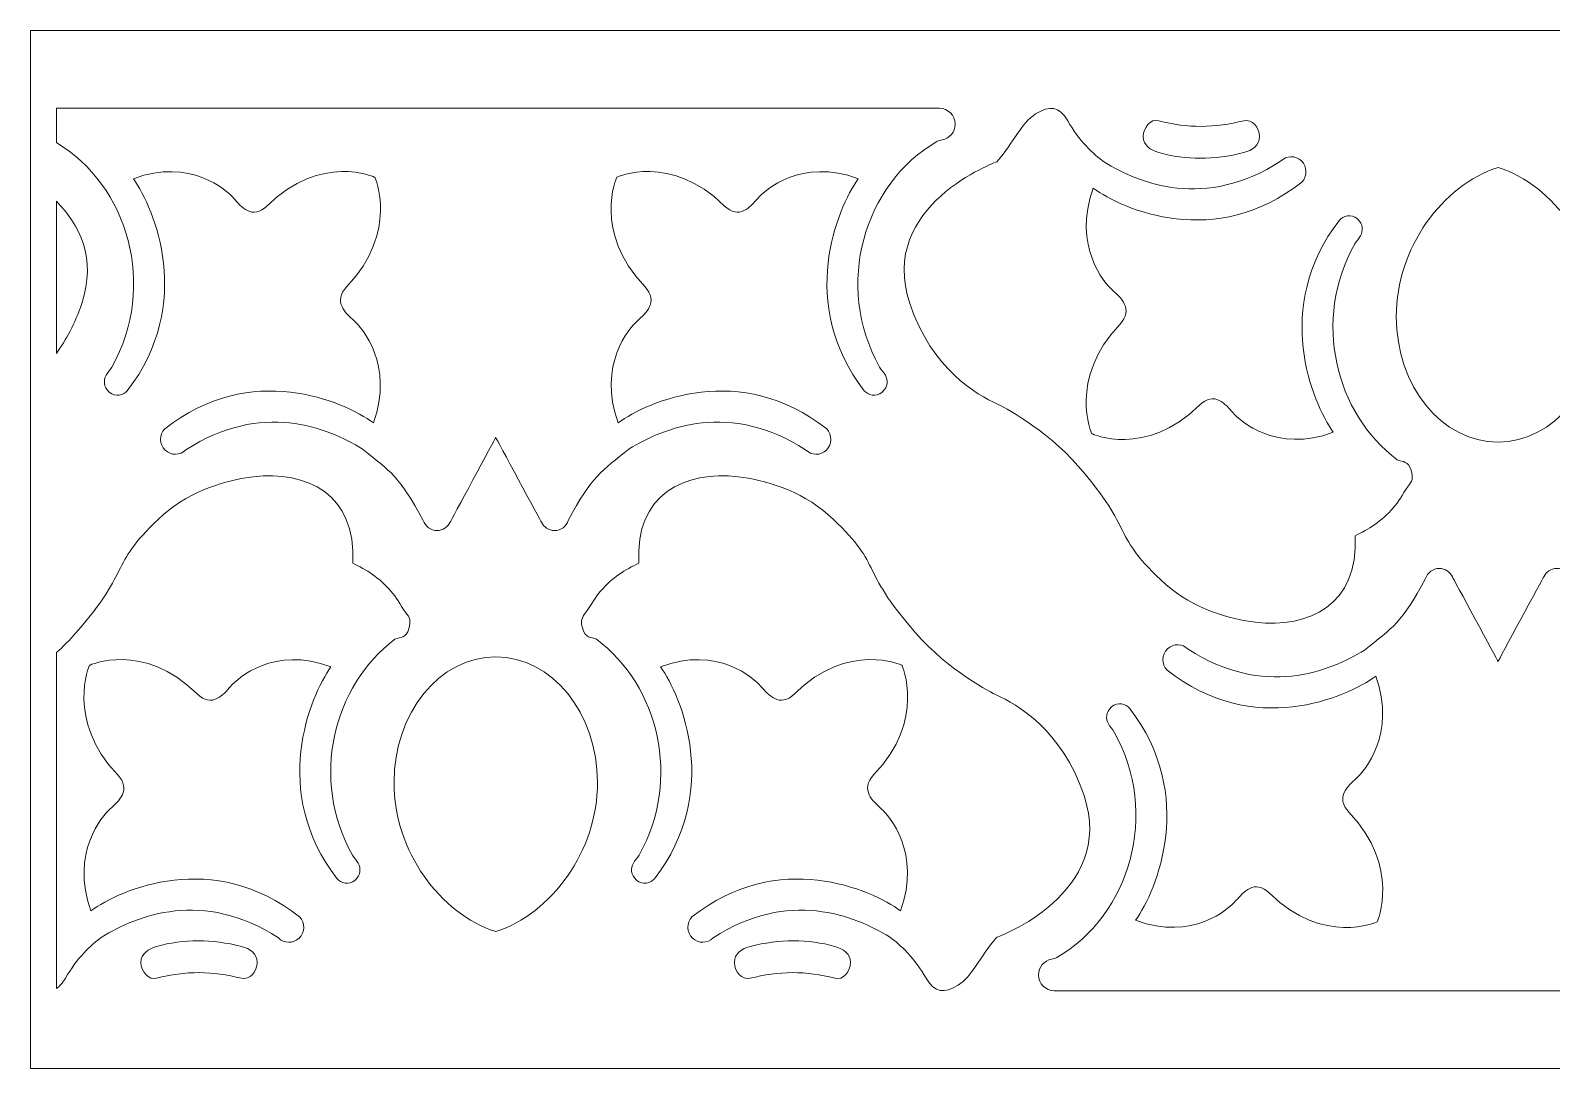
# Model space of a CAD drawing. Header units: centimetres. Extents: x -13.8 to 13.1, y 16.6 to 21.7.
# Drawn here: x -13.79 to -10.503, y 16.603 to 18.846 of the extents above; entities that cross this region are included whole.
import ezdxf

# ---------------------------------------------------------------- set-up
doc = ezdxf.new("R2010")
doc.units = ezdxf.units.CM
doc.header["$MEASUREMENT"] = 0
doc.layers.add('layer 1', color=7, linetype='Continuous')

msp = doc.modelspace()

# ---------------------------------------------------------------- linework, layer by layer
at = {"layer": 'layer 1', "color": 242, "lineweight": 9}
for points, knots in [([(13.12884, 16.60274), (13.12884, 16.60274), (-13.79041, 16.60274), (-13.79041, 16.60274), (-13.79041, 16.60274), (-13.79041, 16.60274), (-13.79041, 18.84601), (-13.79041, 18.84601), (-13.79041, 18.84601), (-13.79041, 18.84601), (13.12884, 18.84601), (13.12884, 18.84601), (13.12884, 18.84601), (13.12884, 18.84601), (13.12884, 16.60274), (13.12884, 16.60274)], [0, 0, 0, 0, 0.2, 0.2, 0.2, 0.2, 0.4, 0.4, 0.4, 0.4, 0.6, 0.6, 0.6, 0.6, 1, 1, 1, 1]), ([(-12.7848, 18.67775), (-12.7848, 18.67775), (-11.82565, 18.67775), (-11.82565, 18.67775), (-11.82565, 18.67775), (-11.80712, 18.67775), (-11.79194, 18.66233), (-11.79194, 18.64348), (-11.79194, 18.64348), (-11.79194, 18.64348), (-11.79194, 18.64348), (-11.79194, 18.64348), (-11.79194, 18.64348), (-11.79194, 18.62666), (-11.80402, 18.61257), (-11.8198, 18.60973), (-11.8198, 18.60973), (-11.82491, 18.60881), (-11.82698, 18.60853), (-11.83167, 18.60582), (-11.83167, 18.60582), (-11.98873, 18.51493), (-12.05469, 18.29534), (-11.95531, 18.11871), (-11.95531, 18.11871), (-11.95227, 18.1133), (-11.94539, 18.10605), (-11.94291, 18.10122), (-11.94291, 18.10122), (-11.93702, 18.08972), (-11.93648, 18.07637), (-11.94949, 18.06459), (-11.94949, 18.06459), (-11.9631, 18.05225), (-11.98086, 18.05873), (-11.98854, 18.06723), (-11.98854, 18.06723), (-12.13392, 18.25655), (-12.0472, 18.46083), (-12.00165, 18.52566), (-12.00165, 18.52566), (-12.12471, 18.57134), (-12.20306, 18.50078), (-12.2185, 18.48314), (-12.2185, 18.48314), (-12.23394, 18.4655), (-12.25871, 18.43539), (-12.29102, 18.46715), (-12.29102, 18.46715), (-12.40801, 18.58216), (-12.52346, 18.52871), (-12.52346, 18.52871), (-12.52346, 18.52871), (-12.52346, 18.52871), (-12.57603, 18.41135), (-12.4629, 18.2924), (-12.4629, 18.2924), (-12.43166, 18.25955), (-12.46128, 18.23438), (-12.47863, 18.21868), (-12.47863, 18.21868), (-12.49598, 18.20298), (-12.56538, 18.12332), (-12.52045, 17.99821), (-12.52045, 17.99821), (-12.45668, 18.04452), (-12.25576, 18.13269), (-12.06953, 17.98488), (-12.06953, 17.98488), (-12.05735, 17.97202), (-12.05773, 17.95155), (-12.07039, 17.93916), (-12.07039, 17.93916), (-12.08304, 17.92678), (-12.10317, 17.92717), (-12.11536, 17.94003), (-12.11536, 17.94003), (-12.27776, 18.04521), (-12.42162, 17.98829), (-12.49621, 17.94187), (-12.49621, 17.94187), (-12.55726, 17.89305), (-12.57659, 17.88337), (-12.62817, 17.78704), (-12.62817, 17.78704), (-12.63236, 17.77443), (-12.6441, 17.76536), (-12.65791, 17.76536), (-12.65791, 17.76536), (-12.67035, 17.76536), (-12.68111, 17.77272), (-12.68619, 17.78339), (-12.68619, 17.78339), (-12.68652, 17.7841), (-12.78451, 17.96543), (-12.7848, 17.96617), (-12.7848, 17.96617), (-12.78509, 17.96543), (-12.88308, 17.7841), (-12.88341, 17.78339), (-12.88341, 17.78339), (-12.88849, 17.77272), (-12.89925, 17.76536), (-12.91169, 17.76536), (-12.91169, 17.76536), (-12.9255, 17.76536), (-12.93723, 17.77443), (-12.94143, 17.78704), (-12.94143, 17.78704), (-12.99301, 17.88337), (-13.01234, 17.89305), (-13.07339, 17.94187), (-13.07339, 17.94187), (-13.14797, 17.98829), (-13.29184, 18.04521), (-13.45424, 17.94003), (-13.45424, 17.94003), (-13.46642, 17.92717), (-13.48656, 17.92678), (-13.49921, 17.93916), (-13.49921, 17.93916), (-13.51187, 17.95155), (-13.51225, 17.97202), (-13.50007, 17.98488), (-13.50007, 17.98488), (-13.31384, 18.13269), (-13.11292, 18.04452), (-13.04914, 17.99821), (-13.04914, 17.99821), (-13.00422, 18.12332), (-13.07362, 18.20298), (-13.09097, 18.21868), (-13.09097, 18.21868), (-13.10832, 18.23438), (-13.13793, 18.25955), (-13.1067, 18.2924), (-13.1067, 18.2924), (-12.99357, 18.41135), (-13.04614, 18.52871), (-13.04614, 18.52871), (-13.04614, 18.52871), (-13.04614, 18.52871), (-13.16159, 18.58216), (-13.27858, 18.46715), (-13.27858, 18.46715), (-13.31089, 18.43539), (-13.33566, 18.4655), (-13.3511, 18.48314), (-13.3511, 18.48314), (-13.36653, 18.50078), (-13.44489, 18.57134), (-13.56795, 18.52566), (-13.56795, 18.52566), (-13.5224, 18.46083), (-13.43567, 18.25655), (-13.58106, 18.06723), (-13.58106, 18.06723), (-13.58874, 18.05873), (-13.6065, 18.05225), (-13.62011, 18.06459), (-13.62011, 18.06459), (-13.63312, 18.07637), (-13.63258, 18.08972), (-13.62669, 18.10122), (-13.62669, 18.10122), (-13.62421, 18.10605), (-13.61733, 18.1133), (-13.61428, 18.11871), (-13.61428, 18.11871), (-13.51567, 18.29397), (-13.57988, 18.51151), (-13.73432, 18.60366), (-13.73432, 18.60366), (-13.73432, 18.60366), (-13.73432, 18.67775), (-13.73432, 18.67775), (-13.73432, 18.67775), (-13.73432, 18.67775), (-12.7848, 18.67775), (-12.7848, 18.67775)], [0, 0, 0, 0, 0.0217391, 0.0217391, 0.0217391, 0.0217391, 0.0434783, 0.0434783, 0.0434783, 0.0434783, 0.0652174, 0.0652174, 0.0652174, 0.0652174, 0.0869565, 0.0869565, 0.0869565, 0.0869565, 0.1086957, 0.1086957, 0.1086957, 0.1086957, 0.1304348, 0.1304348, 0.1304348, 0.1304348, 0.1521739, 0.1521739, 0.1521739, 0.1521739, 0.173913, 0.173913, 0.173913, 0.173913, 0.1956522, 0.1956522, 0.1956522, 0.1956522, 0.2173913, 0.2173913, 0.2173913, 0.2173913, 0.2391304, 0.2391304, 0.2391304, 0.2391304, 0.2608696, 0.2608696, 0.2608696, 0.2608696, 0.2826087, 0.2826087, 0.2826087, 0.2826087, 0.3043478, 0.3043478, 0.3043478, 0.3043478, 0.326087, 0.326087, 0.326087, 0.326087, 0.3478261, 0.3478261, 0.3478261, 0.3478261, 0.3695652, 0.3695652, 0.3695652, 0.3695652, 0.3913043, 0.3913043, 0.3913043, 0.3913043, 0.4130435, 0.4130435, 0.4130435, 0.4130435, 0.4347826, 0.4347826, 0.4347826, 0.4347826, 0.4565217, 0.4565217, 0.4565217, 0.4565217, 0.4782609, 0.4782609, 0.4782609, 0.4782609, 0.5, 0.5, 0.5, 0.5, 0.5217391, 0.5217391, 0.5217391, 0.5217391, 0.5434783, 0.5434783, 0.5434783, 0.5434783, 0.5652174, 0.5652174, 0.5652174, 0.5652174, 0.5869565, 0.5869565, 0.5869565, 0.5869565, 0.6086957, 0.6086957, 0.6086957, 0.6086957, 0.6304348, 0.6304348, 0.6304348, 0.6304348, 0.6521739, 0.6521739, 0.6521739, 0.6521739, 0.673913, 0.673913, 0.673913, 0.673913, 0.6956522, 0.6956522, 0.6956522, 0.6956522, 0.7173913, 0.7173913, 0.7173913, 0.7173913, 0.7391304, 0.7391304, 0.7391304, 0.7391304, 0.7608696, 0.7608696, 0.7608696, 0.7608696, 0.7826087, 0.7826087, 0.7826087, 0.7826087, 0.8043478, 0.8043478, 0.8043478, 0.8043478, 0.826087, 0.826087, 0.826087, 0.826087, 0.8478261, 0.8478261, 0.8478261, 0.8478261, 0.8695652, 0.8695652, 0.8695652, 0.8695652, 0.8913043, 0.8913043, 0.8913043, 0.8913043, 0.9130435, 0.9130435, 0.9130435, 0.9130435, 0.9347826, 0.9347826, 0.9347826, 0.9347826, 0.9565217, 0.9565217, 0.9565217, 0.9565217, 1, 1, 1, 1]), ([(-11.70184, 18.03926), (-11.6908, 18.03471), (-11.59819, 17.98656), (-11.52612, 17.90457), (-11.52612, 17.90457), (-11.40113, 17.76238), (-11.45784, 17.75754), (-11.33682, 17.64887), (-11.33682, 17.64887), (-11.27788, 17.59596), (-11.19624, 17.57353), (-11.14296, 17.56729), (-11.14296, 17.56729), (-11.02823, 17.55385), (-10.91966, 17.60337), (-10.92797, 17.75406), (-10.92797, 17.75406), (-10.89872, 17.76756), (-10.87054, 17.78522), (-10.84533, 17.81437), (-10.84533, 17.81437), (-10.83309, 17.82852), (-10.82707, 17.84091), (-10.81313, 17.86131), (-10.81313, 17.86131), (-10.81313, 17.86131), (-10.81313, 17.86131), (-10.81313, 17.86131), (-10.81313, 17.86131), (-10.80456, 17.87149), (-10.80165, 17.8774), (-10.80674, 17.89567), (-10.80674, 17.89567), (-10.81241, 17.91603), (-10.82491, 17.91317), (-10.83673, 17.91844), (-10.83673, 17.91844), (-10.97049, 18.01898), (-11.02101, 18.22033), (-10.92862, 18.38453), (-10.92862, 18.38453), (-10.92557, 18.38994), (-10.91869, 18.39719), (-10.91622, 18.40202), (-10.91622, 18.40202), (-10.91033, 18.41352), (-10.90979, 18.42687), (-10.9228, 18.43865), (-10.9228, 18.43865), (-10.93641, 18.45099), (-10.95417, 18.44451), (-10.96185, 18.43602), (-10.96185, 18.43602), (-11.10723, 18.24669), (-11.0205, 18.04242), (-10.97496, 17.97758), (-10.97496, 17.97758), (-11.09801, 17.9319), (-11.17637, 18.00246), (-11.19181, 18.0201), (-11.19181, 18.0201), (-11.20725, 18.03774), (-11.23202, 18.06785), (-11.26432, 18.03609), (-11.26432, 18.03609), (-11.38132, 17.92108), (-11.49676, 17.97453), (-11.49676, 17.97453), (-11.49676, 17.97453), (-11.49676, 17.97453), (-11.54933, 18.09189), (-11.43621, 18.21084), (-11.43621, 18.21084), (-11.40497, 18.24369), (-11.43459, 18.26887), (-11.45194, 18.28456), (-11.45194, 18.28456), (-11.46929, 18.30026), (-11.53869, 18.37992), (-11.49376, 18.50503), (-11.49376, 18.50503), (-11.42999, 18.45872), (-11.22906, 18.37055), (-11.04284, 18.51836), (-11.04284, 18.51836), (-11.03065, 18.53122), (-11.03104, 18.55169), (-11.04369, 18.56408), (-11.04369, 18.56408), (-11.05634, 18.57646), (-11.07648, 18.57607), (-11.08866, 18.56321), (-11.08866, 18.56321), (-11.25107, 18.45803), (-11.39493, 18.51495), (-11.46951, 18.56137), (-11.46951, 18.56137), (-11.49386, 18.57874), (-11.52467, 18.60831), (-11.5488, 18.65041), (-11.5488, 18.65041), (-11.56812, 18.68295), (-11.5871, 18.68442), (-11.6181, 18.66553), (-11.6181, 18.66553), (-11.6491, 18.64664), (-11.66288, 18.6067), (-11.70184, 18.56232), (-11.70184, 18.56232), (-11.70184, 18.56232), (-11.96098, 18.46842), (-11.89007, 18.2557), (-11.89007, 18.2557), (-11.84265, 18.11342), (-11.74355, 18.05786), (-11.70184, 18.03926)], [0, 0, 0, 0, 0.0333333, 0.0333333, 0.0333333, 0.0333333, 0.0666667, 0.0666667, 0.0666667, 0.0666667, 0.1, 0.1, 0.1, 0.1, 0.1333333, 0.1333333, 0.1333333, 0.1333333, 0.1666667, 0.1666667, 0.1666667, 0.1666667, 0.2, 0.2, 0.2, 0.2, 0.2333333, 0.2333333, 0.2333333, 0.2333333, 0.2666667, 0.2666667, 0.2666667, 0.2666667, 0.3, 0.3, 0.3, 0.3, 0.3333333, 0.3333333, 0.3333333, 0.3333333, 0.3666667, 0.3666667, 0.3666667, 0.3666667, 0.4, 0.4, 0.4, 0.4, 0.4333333, 0.4333333, 0.4333333, 0.4333333, 0.4666667, 0.4666667, 0.4666667, 0.4666667, 0.5, 0.5, 0.5, 0.5, 0.5333333, 0.5333333, 0.5333333, 0.5333333, 0.5666667, 0.5666667, 0.5666667, 0.5666667, 0.6, 0.6, 0.6, 0.6, 0.6333333, 0.6333333, 0.6333333, 0.6333333, 0.6666667, 0.6666667, 0.6666667, 0.6666667, 0.7, 0.7, 0.7, 0.7, 0.7333333, 0.7333333, 0.7333333, 0.7333333, 0.7666667, 0.7666667, 0.7666667, 0.7666667, 0.8, 0.8, 0.8, 0.8, 0.8333333, 0.8333333, 0.8333333, 0.8333333, 0.8666667, 0.8666667, 0.8666667, 0.8666667, 0.9, 0.9, 0.9, 0.9, 0.9333333, 0.9333333, 0.9333333, 0.9333333, 1, 1, 1, 1]), ([(-11.35169, 18.58211), (-11.2936, 18.56579), (-11.23251, 18.56579), (-11.1684, 18.58211), (-11.1684, 18.58211), (-11.15033, 18.58671), (-11.13453, 18.5976), (-11.13453, 18.61654), (-11.13453, 18.61654), (-11.13453, 18.61654), (-11.13453, 18.61654), (-11.13453, 18.61654), (-11.13453, 18.61654), (-11.13453, 18.63548), (-11.15037, 18.65563), (-11.1684, 18.65097), (-11.1684, 18.65097), (-11.2295, 18.63516), (-11.29059, 18.63413), (-11.35169, 18.65097), (-11.35169, 18.65097), (-11.36965, 18.65592), (-11.38555, 18.63548), (-11.38555, 18.61654), (-11.38555, 18.61654), (-11.38555, 18.61654), (-11.38555, 18.61654), (-11.38555, 18.61654), (-11.38555, 18.61654), (-11.38555, 18.5976), (-11.36964, 18.58715), (-11.35169, 18.58211)], [0, 0, 0, 0, 0.1111111, 0.1111111, 0.1111111, 0.1111111, 0.2222222, 0.2222222, 0.2222222, 0.2222222, 0.3333333, 0.3333333, 0.3333333, 0.3333333, 0.4444444, 0.4444444, 0.4444444, 0.4444444, 0.5555556, 0.5555556, 0.5555556, 0.5555556, 0.6666667, 0.6666667, 0.6666667, 0.6666667, 0.7777778, 0.7777778, 0.7777778, 0.7777778, 1, 1, 1, 1]), ([(-10.61888, 18.55015), (-10.73897, 18.51049), (-10.83879, 18.37735), (-10.83879, 18.22753), (-10.83879, 18.22753), (-10.83879, 18.07772), (-10.74031, 17.95623), (-10.61888, 17.95623), (-10.61888, 17.95623), (-10.49746, 17.95623), (-10.39898, 18.07772), (-10.39898, 18.22753), (-10.39898, 18.22753), (-10.39898, 18.37735), (-10.4988, 18.51049), (-10.61888, 18.55015)], [0, 0, 0, 0, 0.2, 0.2, 0.2, 0.2, 0.4, 0.4, 0.4, 0.4, 0.6, 0.6, 0.6, 0.6, 1, 1, 1, 1]), ([(-13.73432, 18.47672), (-13.68437, 18.42672), (-13.64681, 18.35387), (-13.67953, 18.2557), (-13.67953, 18.2557), (-13.69401, 18.21225), (-13.71331, 18.1769), (-13.73432, 18.14821), (-13.73432, 18.14821), (-13.73432, 18.14821), (-13.73432, 18.47672), (-13.73432, 18.47672)], [0, 0, 0, 0, 0.25, 0.25, 0.25, 0.25, 0.5, 0.5, 0.5, 0.5, 1, 1, 1, 1]), ([(-13.73432, 17.50145), (-13.71995, 17.51444), (-13.70563, 17.5287), (-13.69203, 17.54416), (-13.69203, 17.54416), (-13.56704, 17.68635), (-13.62376, 17.6912), (-13.50273, 17.79986), (-13.50273, 17.79986), (-13.4438, 17.85278), (-13.36215, 17.8752), (-13.30888, 17.88144), (-13.30888, 17.88144), (-13.19415, 17.89488), (-13.08557, 17.84536), (-13.09388, 17.69467), (-13.09388, 17.69467), (-13.06463, 17.68117), (-13.03645, 17.66351), (-13.01125, 17.63436), (-13.01125, 17.63436), (-12.99901, 17.62021), (-12.99299, 17.60782), (-12.97905, 17.58743), (-12.97905, 17.58743), (-12.97905, 17.58743), (-12.97905, 17.58743), (-12.97905, 17.58743), (-12.97905, 17.58743), (-12.97047, 17.57725), (-12.96757, 17.57133), (-12.97266, 17.55306), (-12.97266, 17.55306), (-12.97832, 17.5327), (-12.99083, 17.53556), (-13.00264, 17.53029), (-13.00264, 17.53029), (-13.13641, 17.42976), (-13.18693, 17.22841), (-13.09454, 17.0642), (-13.09454, 17.0642), (-13.09149, 17.05879), (-13.08461, 17.05154), (-13.08213, 17.04671), (-13.08213, 17.04671), (-13.07624, 17.03521), (-13.0757, 17.02187), (-13.08871, 17.01008), (-13.08871, 17.01008), (-13.10232, 16.99774), (-13.12009, 17.00422), (-13.12776, 17.01271), (-13.12776, 17.01271), (-13.27315, 17.20204), (-13.18642, 17.40632), (-13.14087, 17.47115), (-13.14087, 17.47115), (-13.26393, 17.51683), (-13.34229, 17.44627), (-13.35773, 17.42863), (-13.35773, 17.42863), (-13.37316, 17.41099), (-13.39793, 17.38089), (-13.43024, 17.41264), (-13.43024, 17.41264), (-13.54724, 17.52765), (-13.66268, 17.4742), (-13.66268, 17.4742), (-13.66268, 17.4742), (-13.66268, 17.4742), (-13.71525, 17.35684), (-13.60213, 17.23789), (-13.60213, 17.23789), (-13.57089, 17.20504), (-13.6005, 17.17987), (-13.61785, 17.16417), (-13.61785, 17.16417), (-13.6352, 17.14847), (-13.7046, 17.06881), (-13.65968, 16.9437), (-13.65968, 16.9437), (-13.5959, 16.99001), (-13.39498, 17.07818), (-13.20875, 16.93038), (-13.20875, 16.93038), (-13.19657, 16.91751), (-13.19695, 16.89704), (-13.20961, 16.88465), (-13.20961, 16.88465), (-13.22226, 16.87227), (-13.2424, 16.87266), (-13.25458, 16.88552), (-13.25458, 16.88552), (-13.41698, 16.9907), (-13.56085, 16.93378), (-13.63543, 16.88736), (-13.63543, 16.88736), (-13.65977, 16.86999), (-13.69058, 16.84042), (-13.71471, 16.79833), (-13.71471, 16.79833), (-13.72113, 16.78751), (-13.72752, 16.78013), (-13.73432, 16.77579), (-13.73432, 16.77579), (-13.73432, 16.77579), (-13.73432, 17.50145), (-13.73432, 17.50145)], [0, 0, 0, 0, 0.0357143, 0.0357143, 0.0357143, 0.0357143, 0.0714286, 0.0714286, 0.0714286, 0.0714286, 0.1071429, 0.1071429, 0.1071429, 0.1071429, 0.1428571, 0.1428571, 0.1428571, 0.1428571, 0.1785714, 0.1785714, 0.1785714, 0.1785714, 0.2142857, 0.2142857, 0.2142857, 0.2142857, 0.25, 0.25, 0.25, 0.25, 0.2857143, 0.2857143, 0.2857143, 0.2857143, 0.3214286, 0.3214286, 0.3214286, 0.3214286, 0.3571429, 0.3571429, 0.3571429, 0.3571429, 0.3928571, 0.3928571, 0.3928571, 0.3928571, 0.4285714, 0.4285714, 0.4285714, 0.4285714, 0.4642857, 0.4642857, 0.4642857, 0.4642857, 0.5, 0.5, 0.5, 0.5, 0.5357143, 0.5357143, 0.5357143, 0.5357143, 0.5714286, 0.5714286, 0.5714286, 0.5714286, 0.6071429, 0.6071429, 0.6071429, 0.6071429, 0.6428571, 0.6428571, 0.6428571, 0.6428571, 0.6785714, 0.6785714, 0.6785714, 0.6785714, 0.7142857, 0.7142857, 0.7142857, 0.7142857, 0.75, 0.75, 0.75, 0.75, 0.7857143, 0.7857143, 0.7857143, 0.7857143, 0.8214286, 0.8214286, 0.8214286, 0.8214286, 0.8571429, 0.8571429, 0.8571429, 0.8571429, 0.8928571, 0.8928571, 0.8928571, 0.8928571, 0.9285714, 0.9285714, 0.9285714, 0.9285714, 1, 1, 1, 1]), ([(-11.70184, 16.88641), (-11.70184, 16.88642), (-11.44271, 16.98031), (-11.51361, 17.19304), (-11.51361, 17.19304), (-11.56103, 17.33531), (-11.66013, 17.39087), (-11.70184, 17.40948), (-11.70184, 17.40948), (-11.71289, 17.41402), (-11.80549, 17.46217), (-11.87757, 17.54416), (-11.87757, 17.54416), (-12.00255, 17.68635), (-11.94584, 17.6912), (-12.06687, 17.79986), (-12.06687, 17.79986), (-12.1258, 17.85278), (-12.20744, 17.8752), (-12.26072, 17.88144), (-12.26072, 17.88144), (-12.37545, 17.89488), (-12.48403, 17.84536), (-12.47571, 17.69467), (-12.47571, 17.69467), (-12.50497, 17.68117), (-12.53314, 17.66351), (-12.55835, 17.63436), (-12.55835, 17.63436), (-12.57059, 17.62021), (-12.57661, 17.60782), (-12.59055, 17.58743), (-12.59055, 17.58743), (-12.59055, 17.58743), (-12.59055, 17.58743), (-12.59055, 17.58743), (-12.59055, 17.58743), (-12.59913, 17.57725), (-12.60203, 17.57133), (-12.59694, 17.55306), (-12.59694, 17.55306), (-12.59128, 17.5327), (-12.57877, 17.53556), (-12.56696, 17.53029), (-12.56696, 17.53029), (-12.43319, 17.42976), (-12.38267, 17.22841), (-12.47506, 17.0642), (-12.47506, 17.0642), (-12.47811, 17.05879), (-12.48499, 17.05154), (-12.48747, 17.04671), (-12.48747, 17.04671), (-12.49335, 17.03521), (-12.49389, 17.02187), (-12.48089, 17.01008), (-12.48089, 17.01008), (-12.46728, 16.99774), (-12.44951, 17.00422), (-12.44183, 17.01271), (-12.44183, 17.01271), (-12.29645, 17.20204), (-12.38318, 17.40632), (-12.42873, 17.47115), (-12.42873, 17.47115), (-12.30567, 17.51683), (-12.22731, 17.44627), (-12.21187, 17.42863), (-12.21187, 17.42863), (-12.19643, 17.41099), (-12.17167, 17.38089), (-12.13936, 17.41264), (-12.13936, 17.41264), (-12.02236, 17.52765), (-11.90692, 17.4742), (-11.90692, 17.4742), (-11.90692, 17.4742), (-11.90692, 17.4742), (-11.85435, 17.35684), (-11.96747, 17.23789), (-11.96747, 17.23789), (-11.99871, 17.20504), (-11.9691, 17.17987), (-11.95174, 17.16417), (-11.95174, 17.16417), (-11.9344, 17.14847), (-11.865, 17.06881), (-11.90992, 16.9437), (-11.90992, 16.9437), (-11.9737, 16.99001), (-12.17462, 17.07818), (-12.36085, 16.93038), (-12.36085, 16.93038), (-12.37303, 16.91751), (-12.37265, 16.89704), (-12.35999, 16.88465), (-12.35999, 16.88465), (-12.34734, 16.87227), (-12.3272, 16.87266), (-12.31502, 16.88552), (-12.31502, 16.88552), (-12.15261, 16.9907), (-12.00875, 16.93378), (-11.93417, 16.88736), (-11.93417, 16.88736), (-11.90983, 16.86999), (-11.87901, 16.84042), (-11.85489, 16.79833), (-11.85489, 16.79833), (-11.83557, 16.76578), (-11.81658, 16.76432), (-11.78558, 16.78321), (-11.78558, 16.78321), (-11.75458, 16.80209), (-11.7408, 16.84203), (-11.70184, 16.88641)], [0, 0, 0, 0, 0.0333333, 0.0333333, 0.0333333, 0.0333333, 0.0666667, 0.0666667, 0.0666667, 0.0666667, 0.1, 0.1, 0.1, 0.1, 0.1333333, 0.1333333, 0.1333333, 0.1333333, 0.1666667, 0.1666667, 0.1666667, 0.1666667, 0.2, 0.2, 0.2, 0.2, 0.2333333, 0.2333333, 0.2333333, 0.2333333, 0.2666667, 0.2666667, 0.2666667, 0.2666667, 0.3, 0.3, 0.3, 0.3, 0.3333333, 0.3333333, 0.3333333, 0.3333333, 0.3666667, 0.3666667, 0.3666667, 0.3666667, 0.4, 0.4, 0.4, 0.4, 0.4333333, 0.4333333, 0.4333333, 0.4333333, 0.4666667, 0.4666667, 0.4666667, 0.4666667, 0.5, 0.5, 0.5, 0.5, 0.5333333, 0.5333333, 0.5333333, 0.5333333, 0.5666667, 0.5666667, 0.5666667, 0.5666667, 0.6, 0.6, 0.6, 0.6, 0.6333333, 0.6333333, 0.6333333, 0.6333333, 0.6666667, 0.6666667, 0.6666667, 0.6666667, 0.7, 0.7, 0.7, 0.7, 0.7333333, 0.7333333, 0.7333333, 0.7333333, 0.7666667, 0.7666667, 0.7666667, 0.7666667, 0.8, 0.8, 0.8, 0.8, 0.8333333, 0.8333333, 0.8333333, 0.8333333, 0.8666667, 0.8666667, 0.8666667, 0.8666667, 0.9, 0.9, 0.9, 0.9, 0.9333333, 0.9333333, 0.9333333, 0.9333333, 1, 1, 1, 1]), ([(-10.61888, 16.77098), (-10.61888, 16.77098), (-11.57803, 16.77098), (-11.57803, 16.77098), (-11.57803, 16.77098), (-11.59657, 16.77098), (-11.61174, 16.7864), (-11.61174, 16.80525), (-11.61174, 16.80525), (-11.61174, 16.80525), (-11.61174, 16.80525), (-11.61174, 16.80525), (-11.61174, 16.80525), (-11.61174, 16.82207), (-11.59966, 16.83616), (-11.58388, 16.839), (-11.58388, 16.839), (-11.57877, 16.83992), (-11.57671, 16.8402), (-11.57202, 16.84291), (-11.57202, 16.84291), (-11.41496, 16.9338), (-11.34899, 17.1534), (-11.44837, 17.33002), (-11.44837, 17.33002), (-11.45142, 17.33544), (-11.4583, 17.34268), (-11.46077, 17.34751), (-11.46077, 17.34751), (-11.46666, 17.35901), (-11.4672, 17.37236), (-11.45419, 17.38414), (-11.45419, 17.38414), (-11.44058, 17.39648), (-11.42282, 17.39), (-11.41514, 17.38151), (-11.41514, 17.38151), (-11.26976, 17.19218), (-11.35649, 16.98791), (-11.40203, 16.92307), (-11.40203, 16.92307), (-11.27898, 16.87739), (-11.20062, 16.94795), (-11.18518, 16.96559), (-11.18518, 16.96559), (-11.16974, 16.98323), (-11.14497, 17.01334), (-11.11267, 16.98158), (-11.11267, 16.98158), (-10.99567, 16.86657), (-10.88023, 16.92002), (-10.88023, 16.92002), (-10.88023, 16.92002), (-10.88023, 16.92002), (-10.82766, 17.03738), (-10.94078, 17.15633), (-10.94078, 17.15633), (-10.97202, 17.18918), (-10.9424, 17.21436), (-10.92505, 17.23005), (-10.92505, 17.23005), (-10.9077, 17.24575), (-10.8383, 17.32541), (-10.88323, 17.45052), (-10.88323, 17.45052), (-10.947, 17.40421), (-11.14792, 17.31604), (-11.33415, 17.46385), (-11.33415, 17.46385), (-11.34633, 17.47671), (-11.34595, 17.49718), (-11.3333, 17.50957), (-11.3333, 17.50957), (-11.32065, 17.52195), (-11.30051, 17.52156), (-11.28833, 17.5087), (-11.28833, 17.5087), (-11.12592, 17.40352), (-10.98206, 17.46044), (-10.90748, 17.50686), (-10.90748, 17.50686), (-10.84643, 17.55568), (-10.82709, 17.56536), (-10.77551, 17.6617), (-10.77551, 17.6617), (-10.77132, 17.6743), (-10.75958, 17.68338), (-10.74577, 17.68338), (-10.74577, 17.68338), (-10.73333, 17.68338), (-10.72258, 17.67601), (-10.7175, 17.66534), (-10.7175, 17.66534), (-10.71716, 17.66463), (-10.61917, 17.4833), (-10.61888, 17.48256), (-10.61888, 17.48256), (-10.6186, 17.4833), (-10.52061, 17.66463), (-10.52027, 17.66534), (-10.52027, 17.66534), (-10.51519, 17.67601), (-10.50444, 17.68338), (-10.49199, 17.68338), (-10.49199, 17.68338), (-10.47818, 17.68338), (-10.46645, 17.6743), (-10.46225, 17.6617), (-10.46225, 17.6617), (-10.41068, 17.56536), (-10.39134, 17.55568), (-10.33029, 17.50686), (-10.33029, 17.50686), (-10.25571, 17.46044), (-10.11185, 17.40352), (-9.94944, 17.5087), (-9.94944, 17.5087), (-9.93726, 17.52156), (-9.91712, 17.52195), (-9.90447, 17.50957), (-9.90447, 17.50957), (-9.89181, 17.49718), (-9.89143, 17.47671), (-9.90361, 17.46385), (-9.90361, 17.46385), (-10.08984, 17.31604), (-10.29076, 17.40421), (-10.35454, 17.45052), (-10.35454, 17.45052), (-10.39946, 17.32541), (-10.33006, 17.24575), (-10.31271, 17.23005), (-10.31271, 17.23005), (-10.29536, 17.21436), (-10.26575, 17.18918), (-10.29699, 17.15633), (-10.29699, 17.15633), (-10.41011, 17.03738), (-10.35754, 16.92002), (-10.35754, 16.92002), (-10.35754, 16.92002), (-10.35754, 16.92002), (-10.2421, 16.86657), (-10.1251, 16.98158), (-10.1251, 16.98158), (-10.09279, 17.01334), (-10.06802, 16.98323), (-10.05259, 16.96559), (-10.05259, 16.96559), (-10.03715, 16.94795), (-9.95879, 16.87739), (-9.83573, 16.92307), (-9.83573, 16.92307), (-9.88128, 16.98791), (-9.96801, 17.19218), (-9.82262, 17.38151), (-9.82262, 17.38151), (-9.81494, 17.39), (-9.79718, 17.39648), (-9.78357, 17.38414), (-9.78357, 17.38414), (-9.77056, 17.37236), (-9.7711, 17.35901), (-9.77699, 17.34751), (-9.77699, 17.34751), (-9.77947, 17.34268), (-9.78635, 17.33544), (-9.7894, 17.33002), (-9.7894, 17.33002), (-9.88878, 17.1534), (-9.82281, 16.9338), (-9.66575, 16.84291), (-9.66575, 16.84291), (-9.66106, 16.8402), (-9.65899, 16.83992), (-9.65388, 16.839), (-9.65388, 16.839), (-9.63811, 16.83616), (-9.62603, 16.82207), (-9.62603, 16.80525), (-9.62603, 16.80525), (-9.62603, 16.80525), (-9.62603, 16.80525), (-9.62603, 16.80525), (-9.62603, 16.80525), (-9.62603, 16.7864), (-9.6412, 16.77098), (-9.65974, 16.77098), (-9.65974, 16.77098), (-9.65974, 16.77098), (-10.61888, 16.77098), (-10.61888, 16.77098)], [0, 0, 0, 0, 0.0204082, 0.0204082, 0.0204082, 0.0204082, 0.0408163, 0.0408163, 0.0408163, 0.0408163, 0.0612245, 0.0612245, 0.0612245, 0.0612245, 0.0816327, 0.0816327, 0.0816327, 0.0816327, 0.1020408, 0.1020408, 0.1020408, 0.1020408, 0.122449, 0.122449, 0.122449, 0.122449, 0.1428571, 0.1428571, 0.1428571, 0.1428571, 0.1632653, 0.1632653, 0.1632653, 0.1632653, 0.1836735, 0.1836735, 0.1836735, 0.1836735, 0.2040816, 0.2040816, 0.2040816, 0.2040816, 0.2244898, 0.2244898, 0.2244898, 0.2244898, 0.244898, 0.244898, 0.244898, 0.244898, 0.2653061, 0.2653061, 0.2653061, 0.2653061, 0.2857143, 0.2857143, 0.2857143, 0.2857143, 0.3061224, 0.3061224, 0.3061224, 0.3061224, 0.3265306, 0.3265306, 0.3265306, 0.3265306, 0.3469388, 0.3469388, 0.3469388, 0.3469388, 0.3673469, 0.3673469, 0.3673469, 0.3673469, 0.3877551, 0.3877551, 0.3877551, 0.3877551, 0.4081633, 0.4081633, 0.4081633, 0.4081633, 0.4285714, 0.4285714, 0.4285714, 0.4285714, 0.4489796, 0.4489796, 0.4489796, 0.4489796, 0.4693878, 0.4693878, 0.4693878, 0.4693878, 0.4897959, 0.4897959, 0.4897959, 0.4897959, 0.5102041, 0.5102041, 0.5102041, 0.5102041, 0.5306122, 0.5306122, 0.5306122, 0.5306122, 0.5510204, 0.5510204, 0.5510204, 0.5510204, 0.5714286, 0.5714286, 0.5714286, 0.5714286, 0.5918367, 0.5918367, 0.5918367, 0.5918367, 0.6122449, 0.6122449, 0.6122449, 0.6122449, 0.6326531, 0.6326531, 0.6326531, 0.6326531, 0.6530612, 0.6530612, 0.6530612, 0.6530612, 0.6734694, 0.6734694, 0.6734694, 0.6734694, 0.6938776, 0.6938776, 0.6938776, 0.6938776, 0.7142857, 0.7142857, 0.7142857, 0.7142857, 0.7346939, 0.7346939, 0.7346939, 0.7346939, 0.755102, 0.755102, 0.755102, 0.755102, 0.7755102, 0.7755102, 0.7755102, 0.7755102, 0.7959184, 0.7959184, 0.7959184, 0.7959184, 0.8163265, 0.8163265, 0.8163265, 0.8163265, 0.8367347, 0.8367347, 0.8367347, 0.8367347, 0.8571429, 0.8571429, 0.8571429, 0.8571429, 0.877551, 0.877551, 0.877551, 0.877551, 0.8979592, 0.8979592, 0.8979592, 0.8979592, 0.9183673, 0.9183673, 0.9183673, 0.9183673, 0.9387755, 0.9387755, 0.9387755, 0.9387755, 0.9591837, 0.9591837, 0.9591837, 0.9591837, 1, 1, 1, 1]), ([(-12.7848, 16.89859), (-12.90488, 16.93824), (-13.0047, 17.07138), (-13.0047, 17.2212), (-13.0047, 17.2212), (-13.0047, 17.37101), (-12.90623, 17.49251), (-12.7848, 17.49251), (-12.7848, 17.49251), (-12.66337, 17.49251), (-12.5649, 17.37101), (-12.5649, 17.2212), (-12.5649, 17.2212), (-12.5649, 17.07138), (-12.66472, 16.93824), (-12.7848, 16.89859)], [0, 0, 0, 0, 0.2, 0.2, 0.2, 0.2, 0.4, 0.4, 0.4, 0.4, 0.6, 0.6, 0.6, 0.6, 1, 1, 1, 1]), ([(-13.5176, 16.86662), (-13.45952, 16.88295), (-13.39843, 16.88295), (-13.33432, 16.86662), (-13.33432, 16.86662), (-13.31625, 16.86202), (-13.30045, 16.85113), (-13.30045, 16.8322), (-13.30045, 16.8322), (-13.30045, 16.8322), (-13.30045, 16.8322), (-13.30045, 16.8322), (-13.30045, 16.8322), (-13.30045, 16.81326), (-13.31629, 16.7931), (-13.33432, 16.79776), (-13.33432, 16.79776), (-13.39541, 16.81358), (-13.45651, 16.8146), (-13.5176, 16.79776), (-13.5176, 16.79776), (-13.53556, 16.79282), (-13.55147, 16.81326), (-13.55147, 16.8322), (-13.55147, 16.8322), (-13.55147, 16.8322), (-13.55147, 16.8322), (-13.55147, 16.8322), (-13.55147, 16.8322), (-13.55147, 16.85113), (-13.53556, 16.86158), (-13.5176, 16.86662)], [0, 0, 0, 0, 0.1111111, 0.1111111, 0.1111111, 0.1111111, 0.2222222, 0.2222222, 0.2222222, 0.2222222, 0.3333333, 0.3333333, 0.3333333, 0.3333333, 0.4444444, 0.4444444, 0.4444444, 0.4444444, 0.5555556, 0.5555556, 0.5555556, 0.5555556, 0.6666667, 0.6666667, 0.6666667, 0.6666667, 0.7777778, 0.7777778, 0.7777778, 0.7777778, 1, 1, 1, 1]), ([(-12.05199, 16.86662), (-12.11008, 16.88295), (-12.17117, 16.88295), (-12.23528, 16.86662), (-12.23528, 16.86662), (-12.25335, 16.86202), (-12.26915, 16.85113), (-12.26915, 16.8322), (-12.26915, 16.8322), (-12.26915, 16.8322), (-12.26915, 16.8322), (-12.26915, 16.8322), (-12.26915, 16.8322), (-12.26915, 16.81326), (-12.25331, 16.7931), (-12.23528, 16.79776), (-12.23528, 16.79776), (-12.17419, 16.81358), (-12.11309, 16.8146), (-12.05199, 16.79776), (-12.05199, 16.79776), (-12.03404, 16.79282), (-12.01813, 16.81326), (-12.01813, 16.8322), (-12.01813, 16.8322), (-12.01813, 16.8322), (-12.01813, 16.8322), (-12.01813, 16.8322), (-12.01813, 16.8322), (-12.01813, 16.85113), (-12.03404, 16.86158), (-12.05199, 16.86662)], [0, 0, 0, 0, 0.1111111, 0.1111111, 0.1111111, 0.1111111, 0.2222222, 0.2222222, 0.2222222, 0.2222222, 0.3333333, 0.3333333, 0.3333333, 0.3333333, 0.4444444, 0.4444444, 0.4444444, 0.4444444, 0.5555556, 0.5555556, 0.5555556, 0.5555556, 0.6666667, 0.6666667, 0.6666667, 0.6666667, 0.7777778, 0.7777778, 0.7777778, 0.7777778, 1, 1, 1, 1])]:
    msp.add_open_spline(points, degree=3, knots=knots, dxfattribs=at)

doc.saveas('drawing.dxf')
